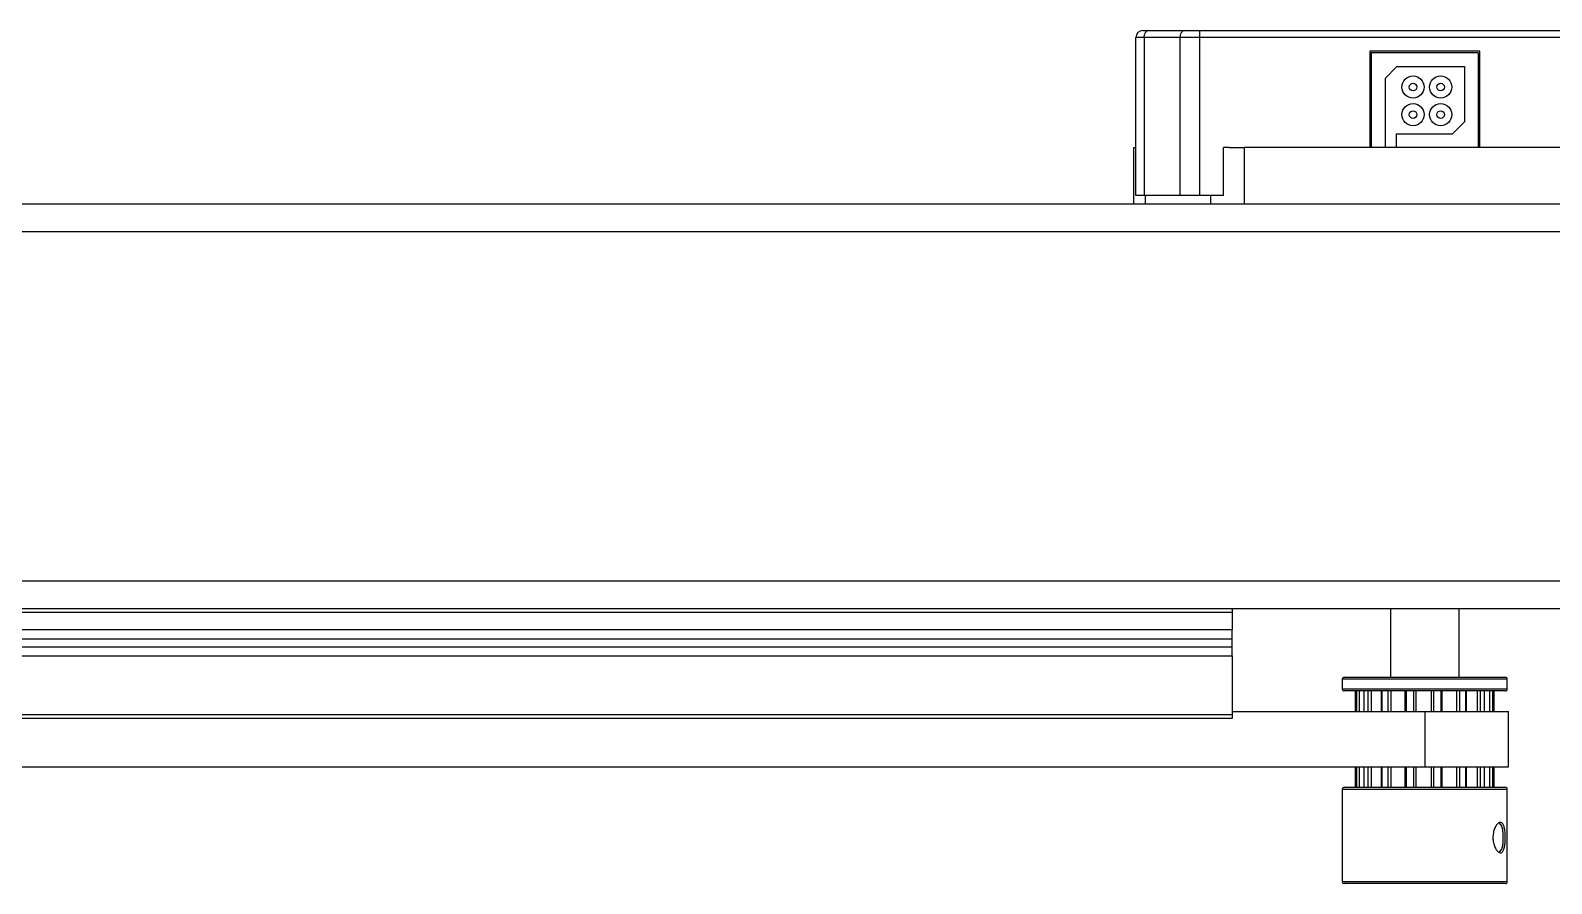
# Model space of a CAD drawing. Header units: millimetres. Extents: x -358 to 836, y 5 to 1249.
# Drawn here: x 360.6 to 471.2, y 690.8 to 752.8 of the extents above; entities that cross this region are included whole.
import ezdxf

# ---------------------------------------------------------------- set-up
doc = ezdxf.new("R2010")
doc.units = ezdxf.units.MM

msp = doc.modelspace()

# ---------------------------------------------------------------- linework, layer by layer
at = {"color": 7, "linetype": 'Continuous', "lineweight": 25}
for p, q in [((441.55, 752.31), (440.96, 752.31)), ((440.96, 740.81), (440.96, 752.31)), ((441.46, 752.81), (441.9, 752.81)), ((444.17, 752.31), (441.55, 752.31)), ((441.55, 752.31), (441.55, 740.81)), ((441.9, 752.81), (444.53, 752.81)), ((444.17, 740.81), (444.17, 752.31)), ((445.59, 752.31), (444.17, 752.31)), ((444.53, 752.81), (445.59, 752.81)), ((445.59, 752.81), (478.33, 752.81)), ((445.59, 752.81), (445.59, 752.31)), ((478.33, 752.31), (445.59, 752.31)), ((445.59, 752.31), (445.59, 740.81)), ((457.96, 751.31), (457.96, 744.31)), ((465.96, 751.31), (457.96, 751.31)), ((458.07, 751.19), (458.07, 744.31)), ((465.85, 751.19), (458.07, 751.19)), ((465.85, 751.19), (465.85, 744.31)), ((465.96, 744.31), (465.96, 751.31)), ((459.07, 749.32), (459.93, 750.19)), ((459.93, 750.19), (464.85, 750.19)), ((464.85, 750.19), (464.85, 746.18)), ((459.07, 749.32), (459.07, 744.31)), ((459.87, 745.31), (459.87, 744.31)), ((459.87, 745.31), (463.98, 745.31)), ((464.85, 746.18), (463.98, 745.31)), ((440.81, 740.21), (440.81, 744.31)), ((440.81, 744.31), (440.96, 744.31)), ((447.74, 744.31), (447.32, 744.31)), ((447.32, 740.81), (447.32, 744.31)), ((447.74, 744.31), (448.83, 744.31)), ((458.07, 744.31), (448.83, 744.31)), ((459.07, 744.31), (458.07, 744.31)), ((459.87, 744.31), (459.07, 744.31)), ((465.85, 744.31), (459.87, 744.31)), ((475.09, 744.31), (465.85, 744.31)), ((88.56, 740.21), (487.46, 740.21)), ((441.55, 740.81), (440.96, 740.81)), ((444.17, 740.81), (441.55, 740.81)), ((445.59, 740.81), (444.17, 740.81)), ((447.32, 740.81), (445.59, 740.81)), ((87.96, 712.81), (487.96, 712.81)), ((296.83, 710.81), (487.96, 710.81)), ((447.96, 710.51), (296.83, 710.51)), ((447.96, 710.81), (447.96, 710.51)), ((447.96, 710.51), (447.96, 709.27)), ((459.46, 710.81), (459.46, 705.81)), ((464.46, 705.81), (464.46, 710.81)), ((296.83, 709.27), (447.96, 709.27)), ((447.96, 708.61), (447.96, 709.27)), ((296.83, 708.61), (447.96, 708.61)), ((296.83, 708.02), (447.96, 708.02)), ((447.96, 708.02), (447.96, 708.61)), ((447.96, 707.36), (447.96, 708.02)), ((296.83, 707.36), (447.96, 707.36)), ((447.96, 707.36), (447.96, 703.11)), ((455.96, 705.66), (455.96, 704.96)), ((456.11, 705.81), (459.62, 705.81)), ((459.62, 705.81), (467.81, 705.81)), ((467.96, 704.96), (467.96, 705.66)), ((459.62, 704.81), (456.11, 704.81)), ((456.91, 704.81), (456.91, 703.31)), ((457.52, 704.81), (457.52, 703.31)), ((458.78, 704.81), (458.78, 703.31)), ((467.81, 704.81), (459.62, 704.81)), ((460.5, 704.81), (460.5, 703.31)), ((462.43, 704.81), (462.43, 703.31)), ((463.23, 703.31), (463.23, 704.81)), ((464.99, 703.31), (464.99, 704.81)), ((466.31, 703.31), (466.31, 704.81)), ((466.99, 703.31), (466.99, 704.81)), ((467.01, 703.31), (467.01, 704.81)), ((447.96, 703.31), (461.96, 703.31)), ((461.96, 703.31), (461.96, 699.31)), ((461.96, 703.31), (468.05, 703.31)), ((468.05, 699.31), (468.05, 703.31)), ((309.69, 703.11), (447.96, 703.11)), ((447.96, 702.81), (309.69, 702.81)), ((447.96, 703.11), (447.96, 702.81)), ((309.69, 699.31), (461.96, 699.31)), ((456.91, 699.31), (456.91, 697.81)), ((457.52, 699.31), (457.52, 697.81)), ((458.78, 699.31), (458.78, 697.81)), ((460.5, 699.31), (460.5, 697.81)), ((461.96, 699.31), (468.05, 699.31)), ((462.43, 699.31), (462.43, 697.81)), ((463.23, 697.81), (463.23, 699.31)), ((464.99, 697.81), (464.99, 699.31)), ((466.31, 697.81), (466.31, 699.31)), ((466.99, 697.81), (466.99, 699.31)), ((467.01, 697.81), (467.01, 699.31)), ((456.11, 697.81), (467.81, 697.81)), ((455.96, 697.66), (455.96, 690.96)), ((467.96, 690.96), (467.96, 697.66)), ((467.81, 690.81), (456.11, 690.81))]:
    msp.add_line(p, q, dxfattribs=at)
at = {"color": 8, "linetype": 'Continuous', "lineweight": 25}
for p, q in [((448.83, 744.31), (448.83, 740.21)), ((441.63, 740.81), (441.63, 740.21)), ((446.4, 740.21), (446.4, 740.81)), ((88.56, 738.21), (487.46, 738.21)), ((459.56, 705.66), (455.96, 705.66)), ((467.96, 705.66), (459.56, 705.66)), ((455.96, 704.96), (459.56, 704.96)), ((456.91, 704.81), (456.91, 703.31)), ((457, 704.81), (457, 703.31)), ((457.2, 704.81), (457.2, 703.31)), ((457.54, 704.81), (457.54, 703.31)), ((457.82, 704.81), (457.82, 703.31)), ((458.05, 704.81), (458.05, 703.31)), ((458.84, 704.81), (458.84, 703.31)), ((459.27, 704.81), (459.27, 703.31)), ((459.49, 704.81), (459.49, 703.31)), ((459.56, 704.96), (467.96, 704.96)), ((460.61, 704.81), (460.61, 703.31)), ((461.13, 704.81), (461.13, 703.31)), ((461.31, 704.81), (461.31, 703.31)), ((462.59, 704.81), (462.59, 703.31)), ((463.12, 704.81), (463.12, 703.31)), ((464.27, 704.81), (464.27, 703.31)), ((464.48, 704.81), (464.48, 703.31)), ((464.93, 704.81), (464.93, 703.31)), ((465.76, 704.81), (465.76, 703.31)), ((465.98, 704.81), (465.98, 703.31)), ((466.28, 704.81), (466.28, 703.31)), ((466.67, 704.81), (466.67, 703.31)), ((466.87, 704.81), (466.87, 703.31)), ((466.98, 704.81), (466.98, 703.31)), ((456.91, 699.31), (456.91, 697.81)), ((457, 699.31), (457, 697.81)), ((457.2, 699.31), (457.2, 697.81)), ((457.54, 699.31), (457.54, 697.81)), ((457.82, 699.31), (457.82, 697.81)), ((458.05, 699.31), (458.05, 697.81)), ((458.84, 699.31), (458.84, 697.81)), ((459.27, 699.31), (459.27, 697.81)), ((459.49, 699.31), (459.49, 697.81)), ((460.61, 699.31), (460.61, 697.81)), ((461.13, 699.31), (461.13, 697.81)), ((461.31, 699.31), (461.31, 697.81)), ((462.59, 699.31), (462.59, 697.81)), ((463.12, 699.31), (463.12, 697.81)), ((464.27, 699.31), (464.27, 697.81)), ((464.48, 699.31), (464.48, 697.81)), ((464.93, 699.31), (464.93, 697.81)), ((465.76, 699.31), (465.76, 697.81)), ((465.98, 699.31), (465.98, 697.81)), ((466.28, 699.31), (466.28, 697.81)), ((466.67, 699.31), (466.67, 697.81)), ((466.87, 699.31), (466.87, 697.81)), ((466.98, 699.31), (466.98, 697.81)), ((467.96, 697.66), (455.96, 697.66)), ((455.96, 690.96), (467.96, 690.96))]:
    msp.add_line(p, q, dxfattribs=at)
at = {"color": 7, "linetype": 'Continuous', "lineweight": 25}
for centre, radius in [((461.11, 748.7), 0.807), ((461.11, 748.7), 0.279), ((463.11, 748.7), 0.807), ((463.11, 748.7), 0.279), ((461.11, 746.7), 0.807), ((463.11, 746.7), 0.807), ((461.11, 746.7), 0.279), ((463.11, 746.7), 0.279)]:
    msp.add_circle(centre, radius, dxfattribs=at)
for centre, radius, start, end in [((441.46, 752.31), 0.5, 90, 180), ((441.99, 752.38), 0.446, 101.4215, 188.0507), ((444.62, 752.38), 0.446, 101.421, 188.049), ((456.11, 705.66), 0.15, 90, 180), ((467.81, 705.66), 0.15, 0, 90), ((456.11, 704.96), 0.15, 180, 270), ((467.81, 704.96), 0.15, 270, 0), ((456.11, 697.66), 0.15, 90, 180), ((467.81, 697.66), 0.15, 0, 90), ((456.11, 690.96), 0.15, 180, 270), ((467.81, 690.96), 0.15, 270, 0)]:
    msp.add_arc(centre, radius, start, end, dxfattribs=at)
for points, knots in [([(467.46, 695.25), (467.47, 695.25), (467.53, 695.25), (467.63, 695.17), (467.73, 694.97), (467.79, 694.67), (467.81, 694.31), (467.81, 693.93), (467.78, 693.59), (467.71, 693.3), (467.62, 693.12), (467.5, 693.04), (467.36, 693.06), (467.2, 693.2), (467.05, 693.44), (466.94, 693.77), (466.9, 694.14), (466.94, 694.51), (467.03, 694.84), (467.18, 695.09), (467.33, 695.23), (467.42, 695.25), (467.46, 695.25)], [0, 0, 0, 0, 0.0150007, 0.0681126, 0.1212691, 0.1749406, 0.2284918, 0.2811772, 0.3335145, 0.3866781, 0.4408552, 0.4813031, 0.5346026, 0.5877673, 0.6411185, 0.6948638, 0.7481285, 0.800553, 0.8530827, 0.9066846, 0.9609955, 1, 1, 1, 1]), ([(467.36, 693.17), (467.38, 693.16), (467.43, 693.15), (467.51, 693.22), (467.59, 693.38), (467.65, 693.64), (467.67, 693.95), (467.67, 694.29), (467.65, 694.62), (467.6, 694.89), (467.52, 695.08), (467.43, 695.15), (467.38, 695.15), (467.37, 695.15)], [0, 0, 0, 0, 0.0370672, 0.1173467, 0.2252959, 0.3318185, 0.4371464, 0.5433655, 0.6511922, 0.7588182, 0.8648255, 0.9702573, 1, 1, 1, 1])]:
    msp.add_open_spline(points, degree=3, knots=knots, dxfattribs=at)

doc.saveas('drawing.dxf')
